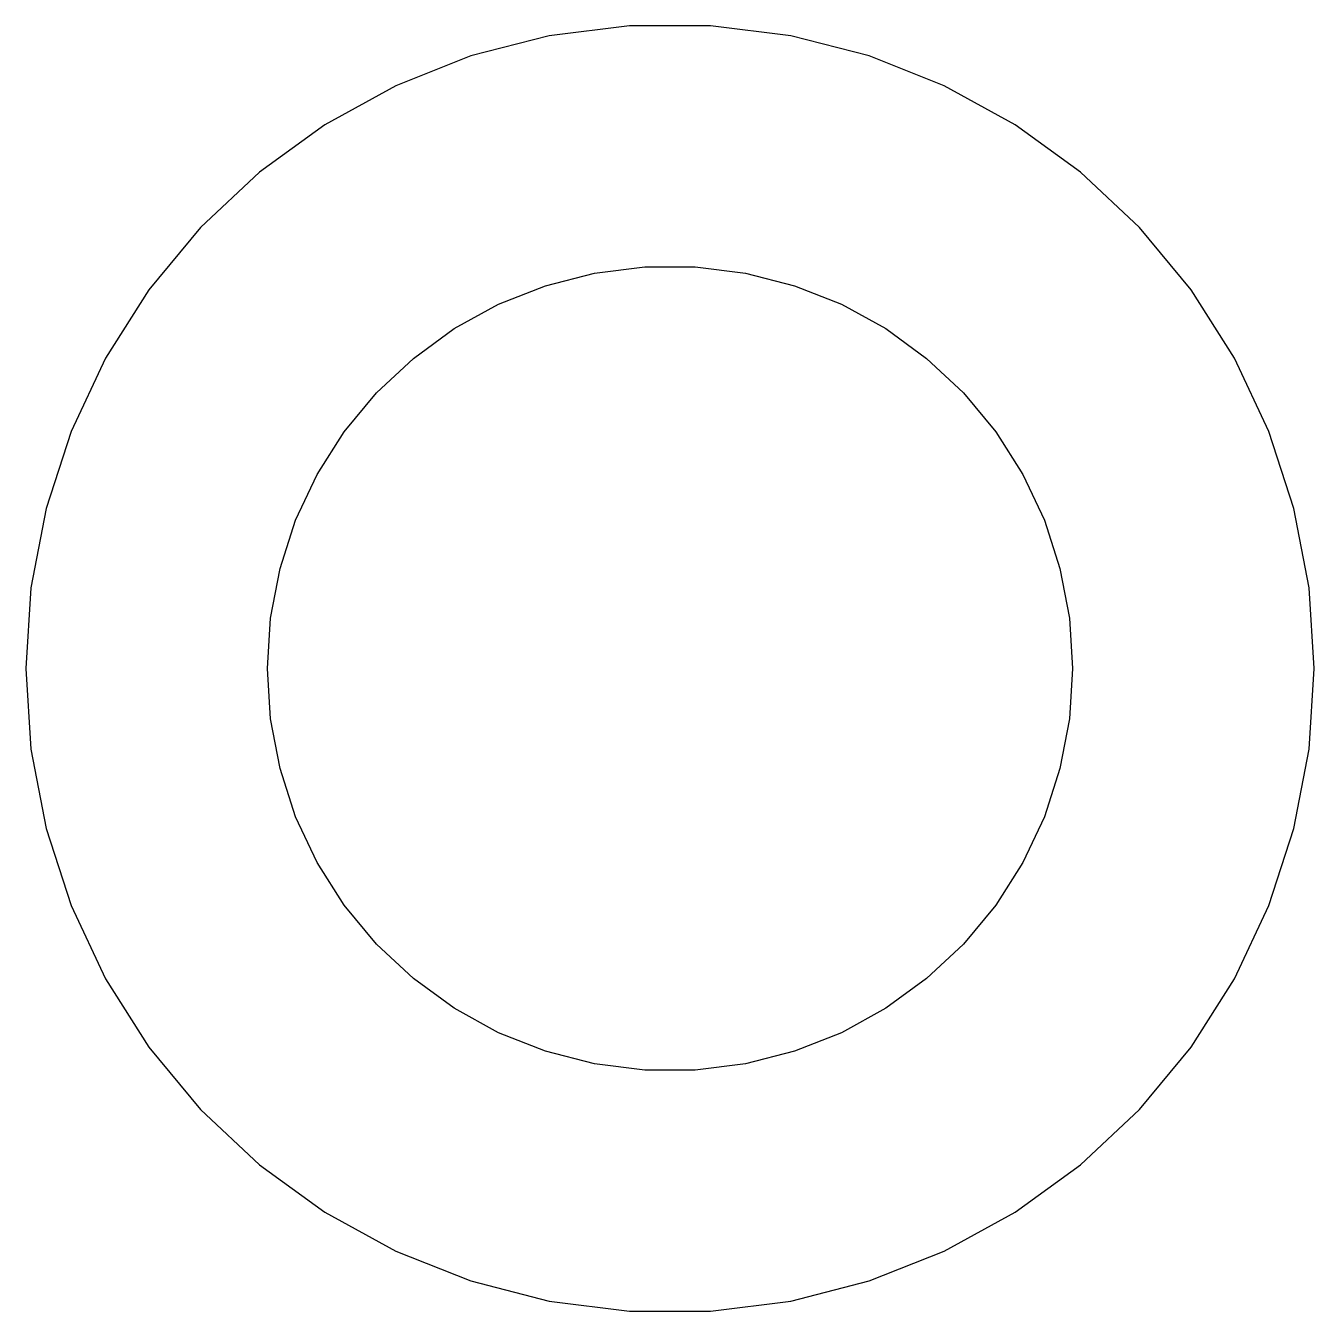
# Model space of a CAD drawing. Header units: metres. Extents: x -12 to 12, y -11 to 122.
# Drawn here: x -12 to 12, y 98.02 to 121.98 of the extents above.
import ezdxf

# ---------------------------------------------------------------- set-up
doc = ezdxf.new("R2010")
doc.units = ezdxf.units.M

msp = doc.modelspace()

# ---------------------------------------------------------------- linework, layer by layer
for p, q in [((-0.753479, 121.976), (-2.24857, 121.787)), ((0.753479, 121.976), (-0.753479, 121.976)), ((2.24857, 121.787), (0.753479, 121.976)), ((-2.24857, 121.787), (-3.70819, 121.413)), ((3.70819, 121.413), (2.24857, 121.787)), ((-3.70819, 121.413), (-5.10934, 120.858)), ((5.10934, 120.858), (3.70819, 121.413)), ((-5.10934, 120.858), (-6.42992, 120.132)), ((6.42992, 120.132), (5.10934, 120.858)), ((-6.42992, 120.132), (-7.64908, 119.246)), ((7.64908, 119.246), (6.42992, 120.132)), ((-7.64908, 119.246), (-8.74762, 118.215)), ((8.74762, 118.215), (7.64908, 119.246)), ((-8.74762, 118.215), (-9.70819, 117.053)), ((9.70819, 117.053), (8.74762, 118.215)), ((-2.31763, 117.133), (-1.40535, 117.367)), ((-1.40535, 117.367), (-0.470917, 117.485)), ((-0.470917, 117.485), (0.470917, 117.485)), ((0.470917, 117.485), (1.40535, 117.367)), ((1.40535, 117.367), (2.31763, 117.133)), ((-3.19334, 116.786), (-2.31763, 117.133)), ((2.31763, 117.133), (3.19334, 116.786)), ((-9.70819, 117.053), (-10.5157, 115.781)), ((10.5157, 115.781), (9.70819, 117.053)), ((-4.01869, 116.332), (-3.19334, 116.786)), ((3.19334, 116.786), (4.01869, 116.332)), ((-4.78067, 115.779), (-4.01869, 116.332)), ((4.01869, 116.332), (4.78067, 115.779)), ((-10.5157, 115.781), (-11.1573, 114.417)), ((-5.46725, 115.134), (-4.78067, 115.779)), ((4.78067, 115.779), (5.46725, 115.134)), ((11.1573, 114.417), (10.5157, 115.781)), ((-6.06763, 114.408), (-5.46725, 115.134)), ((5.46725, 115.134), (6.06763, 114.408)), ((-11.1573, 114.417), (-11.623, 112.984)), ((-6.5723, 113.613), (-6.06763, 114.408)), ((6.06763, 114.408), (6.5723, 113.613)), ((11.623, 112.984), (11.1573, 114.417)), ((-6.97331, 112.761), (-6.5723, 113.613)), ((6.5723, 113.613), (6.97331, 112.761)), ((-11.623, 112.984), (-11.9054, 111.504)), ((11.9054, 111.504), (11.623, 112.984)), ((-7.26436, 111.865), (-6.97331, 112.761)), ((6.97331, 112.761), (7.26436, 111.865)), ((-7.44086, 110.94), (-7.26436, 111.865)), ((7.26436, 111.865), (7.44086, 110.94)), ((-11.9054, 111.504), (-12, 110)), ((12, 110), (11.9054, 111.504)), ((-7.5, 110), (-7.44086, 110.94)), ((7.44086, 110.94), (7.5, 110)), ((-12, 110), (-11.9054, 108.496)), ((-7.44086, 109.06), (-7.5, 110)), ((7.5, 110), (7.44086, 109.06)), ((11.9054, 108.496), (12, 110)), ((-7.26436, 108.135), (-7.44086, 109.06)), ((7.44086, 109.06), (7.26436, 108.135)), ((-11.9054, 108.496), (-11.623, 107.016)), ((11.623, 107.016), (11.9054, 108.496)), ((-6.97331, 107.239), (-7.26436, 108.135)), ((7.26436, 108.135), (6.97331, 107.239)), ((-6.5723, 106.387), (-6.97331, 107.239)), ((6.97331, 107.239), (6.5723, 106.387)), ((-11.623, 107.016), (-11.1573, 105.583)), ((11.1573, 105.583), (11.623, 107.016)), ((-6.06763, 105.592), (-6.5723, 106.387)), ((6.5723, 106.387), (6.06763, 105.592)), ((-11.1573, 105.583), (-10.5157, 104.219)), ((-5.46725, 104.866), (-6.06763, 105.592)), ((6.06763, 105.592), (5.46725, 104.866)), ((10.5157, 104.219), (11.1573, 105.583)), ((-4.78067, 104.221), (-5.46725, 104.866)), ((5.46725, 104.866), (4.78067, 104.221)), ((-10.5157, 104.219), (-9.70819, 102.947)), ((-4.01869, 103.668), (-4.78067, 104.221)), ((4.78067, 104.221), (4.01869, 103.668)), ((9.70819, 102.947), (10.5157, 104.219)), ((-3.19334, 103.214), (-4.01869, 103.668)), ((4.01869, 103.668), (3.19334, 103.214)), ((-2.31763, 102.867), (-3.19334, 103.214)), ((3.19334, 103.214), (2.31763, 102.867)), ((-9.70819, 102.947), (-8.74762, 101.785)), ((-1.40535, 102.633), (-2.31763, 102.867)), ((2.31763, 102.867), (1.40535, 102.633)), ((8.74762, 101.785), (9.70819, 102.947)), ((-0.470917, 102.515), (-1.40535, 102.633)), ((0.470917, 102.515), (-0.470917, 102.515)), ((1.40535, 102.633), (0.470917, 102.515)), ((-8.74762, 101.785), (-7.64908, 100.754)), ((7.64908, 100.754), (8.74762, 101.785)), ((-7.64908, 100.754), (-6.42992, 99.8681)), ((6.42992, 99.8681), (7.64908, 100.754)), ((-6.42992, 99.8681), (-5.10934, 99.1421)), ((5.10934, 99.1421), (6.42992, 99.8681)), ((-5.10934, 99.1421), (-3.70819, 98.5873)), ((3.70819, 98.5873), (5.10934, 99.1421)), ((-3.70819, 98.5873), (-2.24857, 98.2126)), ((2.24857, 98.2126), (3.70819, 98.5873)), ((-2.24857, 98.2126), (-0.753479, 98.0237)), ((0.753479, 98.0237), (2.24857, 98.2126)), ((-0.753479, 98.0237), (0.753479, 98.0237))]:
    msp.add_line(p, q)

doc.saveas('drawing.dxf')
